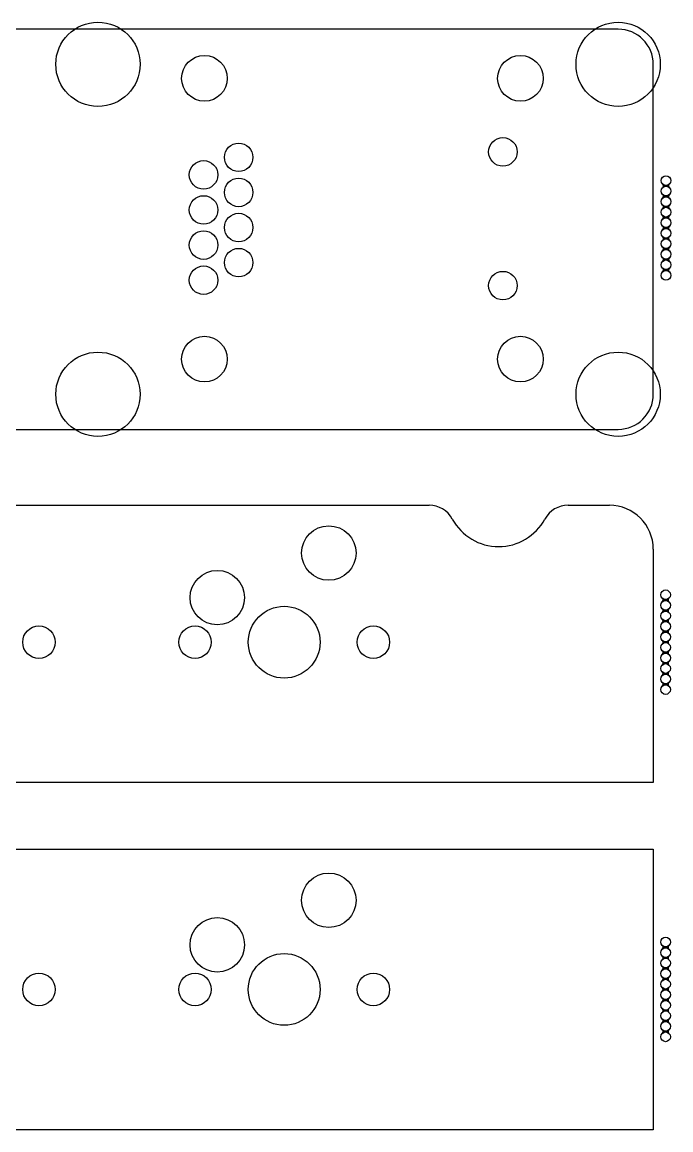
# Model space of a CAD drawing. Extents: x -22 to 351, y -111 to 35.
# Drawn here: x 313.9 to 350.9, y -27.8 to 35.3 of the extents above; entities that cross this region are included whole.
import ezdxf

# ---------------------------------------------------------------- set-up
doc = ezdxf.new("R2010")
doc.units = 0
doc.layers.add('BLACK', color=7, linetype='CONTINUOUS')

msp = doc.modelspace()

# ---------------------------------------------------------------- linework, layer by layer
at = {"layer": 'BLACK', "linetype": 'CONTINUOUS'}
for p, q in [((347.875, 34.925), (231.168, 34.925)), ((347.875, 34.925), (231.168, 34.925)), ((349.875, 14.125), (349.875, 32.925)), ((349.875, 14.125), (349.875, 32.925)), ((350.424, 26.0913), (350.425, 26.0927)), ((350.424, 26.0894), (350.424, 26.0913)), ((350.427, 26.0871), (350.424, 26.0894)), ((350.424, 25.9106), (350.427, 25.9128)), ((350.424, 25.9091), (350.424, 25.9106)), ((350.425, 25.9074), (350.424, 25.9091)), ((350.425, 26.0927), (350.427, 26.0924)), ((350.427, 25.9076), (350.425, 25.9074)), ((350.427, 26.0924), (350.495, 26.0469)), ((350.455, 26.043), (350.427, 26.0871)), ((350.427, 25.9128), (350.46, 25.9739)), ((350.495, 25.9531), (350.427, 25.9076)), ((350.46, 25.9739), (350.455, 26.043)), ((350.495, 26.0469), (350.6, 26.026)), ((350.6, 25.974), (350.495, 25.9531)), ((350.6, 26.026), (350.705, 26.0469)), ((350.705, 25.9531), (350.6, 25.974)), ((350.705, 26.0469), (350.773, 26.0924)), ((350.773, 25.9076), (350.705, 25.9531)), ((350.773, 26.0872), (350.74, 26.0261)), ((350.74, 26.0261), (350.745, 25.957)), ((350.745, 25.957), (350.773, 25.9129)), ((350.773, 26.0924), (350.775, 26.0926)), ((350.776, 26.0894), (350.773, 26.0872)), ((350.773, 25.9129), (350.776, 25.9106)), ((350.775, 25.9073), (350.773, 25.9076)), ((350.775, 26.0926), (350.776, 26.0909)), ((350.776, 25.9087), (350.775, 25.9073)), ((350.776, 26.0909), (350.776, 26.0894)), ((350.776, 25.9106), (350.776, 25.9087)), ((350.424, 25.4913), (350.425, 25.4927)), ((350.424, 25.4894), (350.424, 25.4913)), ((350.427, 25.4871), (350.424, 25.4894)), ((350.424, 25.3106), (350.427, 25.3128)), ((350.424, 25.3091), (350.424, 25.3106)), ((350.425, 25.3074), (350.424, 25.3091)), ((350.425, 25.4927), (350.427, 25.4924)), ((350.427, 25.3076), (350.425, 25.3074)), ((350.427, 25.4924), (350.495, 25.4469)), ((350.455, 25.443), (350.427, 25.4871)), ((350.427, 25.3128), (350.46, 25.3739)), ((350.495, 25.3531), (350.427, 25.3076)), ((350.46, 25.3739), (350.455, 25.443)), ((350.495, 25.4469), (350.6, 25.426)), ((350.6, 25.374), (350.495, 25.3531)), ((350.6, 25.426), (350.705, 25.4469)), ((350.705, 25.3531), (350.6, 25.374)), ((350.705, 25.4469), (350.773, 25.4924)), ((350.773, 25.3076), (350.705, 25.3531)), ((350.773, 25.4872), (350.74, 25.4261)), ((350.74, 25.4261), (350.745, 25.357)), ((350.745, 25.357), (350.773, 25.3129)), ((350.773, 25.4924), (350.775, 25.4926)), ((350.776, 25.4894), (350.773, 25.4872)), ((350.773, 25.3129), (350.776, 25.3106)), ((350.775, 25.3073), (350.773, 25.3076)), ((350.775, 25.4926), (350.776, 25.4909)), ((350.776, 25.3087), (350.775, 25.3073)), ((350.776, 25.4909), (350.776, 25.4894)), ((350.776, 25.3106), (350.776, 25.3087)), ((350.424, 24.8913), (350.425, 24.8927)), ((350.424, 24.8894), (350.424, 24.8913)), ((350.427, 24.8871), (350.424, 24.8894)), ((350.424, 24.7106), (350.427, 24.7128)), ((350.424, 24.7091), (350.424, 24.7106)), ((350.425, 24.7074), (350.424, 24.7091)), ((350.425, 24.8927), (350.427, 24.8924)), ((350.427, 24.7076), (350.425, 24.7074)), ((350.427, 24.8924), (350.495, 24.8469)), ((350.455, 24.843), (350.427, 24.8871)), ((350.427, 24.7128), (350.46, 24.7739)), ((350.495, 24.7531), (350.427, 24.7076)), ((350.46, 24.7739), (350.455, 24.843)), ((350.495, 24.8469), (350.6, 24.826)), ((350.6, 24.774), (350.495, 24.7531)), ((350.6, 24.826), (350.705, 24.8469)), ((350.705, 24.7531), (350.6, 24.774)), ((350.705, 24.8469), (350.773, 24.8924)), ((350.773, 24.7076), (350.705, 24.7531)), ((350.773, 24.8872), (350.74, 24.8261)), ((350.74, 24.8261), (350.745, 24.757)), ((350.745, 24.757), (350.773, 24.7129)), ((350.773, 24.8924), (350.775, 24.8926)), ((350.776, 24.8894), (350.773, 24.8872)), ((350.773, 24.7129), (350.776, 24.7106)), ((350.775, 24.7073), (350.773, 24.7076)), ((350.775, 24.8926), (350.776, 24.8909)), ((350.776, 24.7087), (350.775, 24.7073)), ((350.776, 24.8909), (350.776, 24.8894)), ((350.776, 24.7106), (350.776, 24.7087)), ((350.424, 24.2913), (350.425, 24.2927)), ((350.424, 24.2894), (350.424, 24.2913)), ((350.427, 24.2871), (350.424, 24.2894)), ((350.424, 24.1106), (350.427, 24.1128)), ((350.424, 24.1091), (350.424, 24.1106)), ((350.425, 24.1074), (350.424, 24.1091)), ((350.425, 24.2927), (350.427, 24.2924)), ((350.427, 24.1076), (350.425, 24.1074)), ((350.427, 24.2924), (350.495, 24.2469)), ((350.455, 24.243), (350.427, 24.2871)), ((350.427, 24.1128), (350.46, 24.1739)), ((350.495, 24.1531), (350.427, 24.1076)), ((350.46, 24.1739), (350.455, 24.243)), ((350.495, 24.2469), (350.6, 24.226)), ((350.6, 24.174), (350.495, 24.1531)), ((350.6, 24.226), (350.705, 24.2469)), ((350.705, 24.1531), (350.6, 24.174)), ((350.705, 24.2469), (350.773, 24.2924)), ((350.773, 24.1076), (350.705, 24.1531)), ((350.773, 24.2872), (350.74, 24.2261)), ((350.74, 24.2261), (350.745, 24.157)), ((350.745, 24.157), (350.773, 24.1129)), ((350.773, 24.2924), (350.775, 24.2926)), ((350.776, 24.2894), (350.773, 24.2872)), ((350.773, 24.1129), (350.776, 24.1106)), ((350.775, 24.1073), (350.773, 24.1076)), ((350.775, 24.2926), (350.776, 24.2909)), ((350.776, 24.1087), (350.775, 24.1073)), ((350.776, 24.2909), (350.776, 24.2894)), ((350.776, 24.1106), (350.776, 24.1087)), ((350.424, 23.6913), (350.425, 23.6927)), ((350.424, 23.6894), (350.424, 23.6913)), ((350.427, 23.6871), (350.424, 23.6894)), ((350.424, 23.5106), (350.427, 23.5128)), ((350.424, 23.5091), (350.424, 23.5106)), ((350.425, 23.5074), (350.424, 23.5091)), ((350.425, 23.6927), (350.427, 23.6924)), ((350.427, 23.5076), (350.425, 23.5074)), ((350.427, 23.6924), (350.495, 23.6469)), ((350.455, 23.643), (350.427, 23.6871)), ((350.427, 23.5128), (350.46, 23.5739)), ((350.495, 23.5531), (350.427, 23.5076)), ((350.46, 23.5739), (350.455, 23.643)), ((350.495, 23.6469), (350.6, 23.626)), ((350.6, 23.574), (350.495, 23.5531)), ((350.6, 23.626), (350.705, 23.6469)), ((350.705, 23.5531), (350.6, 23.574)), ((350.705, 23.6469), (350.773, 23.6924)), ((350.773, 23.5076), (350.705, 23.5531)), ((350.773, 23.6872), (350.74, 23.6261)), ((350.74, 23.6261), (350.745, 23.557)), ((350.745, 23.557), (350.773, 23.5129)), ((350.773, 23.6924), (350.775, 23.6926)), ((350.776, 23.6894), (350.773, 23.6872)), ((350.773, 23.5129), (350.776, 23.5106)), ((350.775, 23.5073), (350.773, 23.5076)), ((350.775, 23.6926), (350.776, 23.6909)), ((350.776, 23.5087), (350.775, 23.5073)), ((350.776, 23.6909), (350.776, 23.6894)), ((350.776, 23.5106), (350.776, 23.5087)), ((350.424, 23.0913), (350.425, 23.0927)), ((350.424, 23.0894), (350.424, 23.0913)), ((350.427, 23.0871), (350.424, 23.0894)), ((350.424, 22.9106), (350.427, 22.9128)), ((350.424, 22.9091), (350.424, 22.9106)), ((350.425, 22.9074), (350.424, 22.9091)), ((350.425, 23.0927), (350.427, 23.0924)), ((350.427, 22.9076), (350.425, 22.9074)), ((350.427, 23.0924), (350.495, 23.0469)), ((350.455, 23.043), (350.427, 23.0871)), ((350.427, 22.9128), (350.46, 22.9739)), ((350.495, 22.9531), (350.427, 22.9076)), ((350.46, 22.9739), (350.455, 23.043)), ((350.495, 23.0469), (350.6, 23.026)), ((350.6, 22.974), (350.495, 22.9531)), ((350.6, 23.026), (350.705, 23.0469)), ((350.705, 22.9531), (350.6, 22.974)), ((350.705, 23.0469), (350.773, 23.0924)), ((350.773, 22.9076), (350.705, 22.9531)), ((350.773, 23.0872), (350.74, 23.0261)), ((350.74, 23.0261), (350.745, 22.957)), ((350.745, 22.957), (350.773, 22.9129)), ((350.773, 23.0924), (350.775, 23.0926)), ((350.776, 23.0894), (350.773, 23.0872)), ((350.773, 22.9129), (350.776, 22.9106)), ((350.775, 22.9073), (350.773, 22.9076)), ((350.775, 23.0926), (350.776, 23.0909)), ((350.776, 22.9087), (350.775, 22.9073)), ((350.776, 23.0909), (350.776, 23.0894)), ((350.776, 22.9106), (350.776, 22.9087)), ((350.424, 22.4913), (350.425, 22.4927)), ((350.424, 22.4894), (350.424, 22.4913)), ((350.427, 22.4871), (350.424, 22.4894)), ((350.424, 22.3106), (350.427, 22.3128)), ((350.424, 22.3091), (350.424, 22.3106)), ((350.425, 22.3074), (350.424, 22.3091)), ((350.425, 22.4927), (350.427, 22.4924)), ((350.427, 22.3076), (350.425, 22.3074)), ((350.427, 22.4924), (350.495, 22.4469)), ((350.455, 22.443), (350.427, 22.4871)), ((350.427, 22.3128), (350.46, 22.3739)), ((350.495, 22.3531), (350.427, 22.3076)), ((350.46, 22.3739), (350.455, 22.443)), ((350.495, 22.4469), (350.6, 22.426)), ((350.6, 22.374), (350.495, 22.3531)), ((350.6, 22.426), (350.705, 22.4469)), ((350.705, 22.3531), (350.6, 22.374)), ((350.705, 22.4469), (350.773, 22.4924)), ((350.773, 22.3076), (350.705, 22.3531)), ((350.773, 22.4872), (350.74, 22.4261)), ((350.74, 22.4261), (350.745, 22.357)), ((350.745, 22.357), (350.773, 22.3129)), ((350.773, 22.4924), (350.775, 22.4926)), ((350.776, 22.4894), (350.773, 22.4872)), ((350.773, 22.3129), (350.776, 22.3106)), ((350.775, 22.3073), (350.773, 22.3076)), ((350.775, 22.4926), (350.776, 22.4909)), ((350.776, 22.3087), (350.775, 22.3073)), ((350.776, 22.4909), (350.776, 22.4894)), ((350.776, 22.3106), (350.776, 22.3087)), ((350.424, 21.8913), (350.425, 21.8927)), ((350.424, 21.8894), (350.424, 21.8913)), ((350.427, 21.8871), (350.424, 21.8894)), ((350.424, 21.7106), (350.427, 21.7128)), ((350.424, 21.7091), (350.424, 21.7106)), ((350.425, 21.7074), (350.424, 21.7091)), ((350.425, 21.8927), (350.427, 21.8924)), ((350.427, 21.7076), (350.425, 21.7074)), ((350.427, 21.8924), (350.495, 21.8469)), ((350.455, 21.843), (350.427, 21.8871)), ((350.427, 21.7128), (350.46, 21.7739)), ((350.495, 21.7531), (350.427, 21.7076)), ((350.46, 21.7739), (350.455, 21.843)), ((350.495, 21.8469), (350.6, 21.826)), ((350.6, 21.774), (350.495, 21.7531)), ((350.6, 21.826), (350.705, 21.8469)), ((350.705, 21.7531), (350.6, 21.774)), ((350.705, 21.8469), (350.773, 21.8924)), ((350.773, 21.7076), (350.705, 21.7531)), ((350.773, 21.8872), (350.74, 21.8261)), ((350.74, 21.8261), (350.745, 21.757)), ((350.745, 21.757), (350.773, 21.7129)), ((350.773, 21.8924), (350.775, 21.8926)), ((350.776, 21.8894), (350.773, 21.8872)), ((350.773, 21.7129), (350.776, 21.7106)), ((350.775, 21.7073), (350.773, 21.7076)), ((350.775, 21.8926), (350.776, 21.8909)), ((350.776, 21.7087), (350.775, 21.7073)), ((350.776, 21.8909), (350.776, 21.8894)), ((350.776, 21.7106), (350.776, 21.7087)), ((350.424, 21.2913), (350.425, 21.2927)), ((350.424, 21.2894), (350.424, 21.2913)), ((350.427, 21.2871), (350.424, 21.2894)), ((350.424, 21.1106), (350.427, 21.1128)), ((350.424, 21.1091), (350.424, 21.1106)), ((350.425, 21.1074), (350.424, 21.1091)), ((350.425, 21.2927), (350.427, 21.2924)), ((350.427, 21.1076), (350.425, 21.1074)), ((350.427, 21.2924), (350.495, 21.2469)), ((350.455, 21.243), (350.427, 21.2871)), ((350.427, 21.1128), (350.46, 21.1739)), ((350.495, 21.1531), (350.427, 21.1076)), ((350.46, 21.1739), (350.455, 21.243)), ((350.495, 21.2469), (350.6, 21.226)), ((350.6, 21.174), (350.495, 21.1531)), ((350.6, 21.226), (350.705, 21.2469)), ((350.705, 21.1531), (350.6, 21.174)), ((350.705, 21.2469), (350.773, 21.2924)), ((350.773, 21.1076), (350.705, 21.1531)), ((350.773, 21.2872), (350.74, 21.2261)), ((350.74, 21.2261), (350.745, 21.157)), ((350.745, 21.157), (350.773, 21.1129)), ((350.773, 21.2924), (350.775, 21.2926)), ((350.776, 21.2894), (350.773, 21.2872)), ((350.773, 21.1129), (350.776, 21.1106)), ((350.775, 21.1073), (350.773, 21.1076)), ((350.775, 21.2926), (350.776, 21.2909)), ((350.776, 21.1087), (350.775, 21.1073)), ((350.776, 21.2909), (350.776, 21.2894)), ((350.776, 21.1106), (350.776, 21.1087)), ((231.168, 12.125), (347.875, 12.125)), ((231.168, 12.125), (347.875, 12.125)), ((282.562, 7.8), (337.109, 7.8)), ((282.562, 7.8), (337.109, 7.8)), ((345.02, 7.8), (347.375, 7.8)), ((345.02, 7.8), (347.375, 7.8)), ((349.875, 5.3), (349.875, -8)), ((349.875, 5.3), (349.875, -8)), ((350.399, 2.4913), (350.4, 2.49271)), ((350.399, 2.48936), (350.399, 2.4913)), ((350.402, 2.48713), (350.399, 2.48936)), ((350.399, 2.31063), (350.402, 2.31282)), ((350.399, 2.30909), (350.399, 2.31063)), ((350.4, 2.30743), (350.399, 2.30909)), ((350.4, 2.49271), (350.402, 2.49244)), ((350.402, 2.30756), (350.4, 2.30743)), ((350.402, 2.49244), (350.47, 2.44689)), ((350.43, 2.44303), (350.402, 2.48713)), ((350.402, 2.31282), (350.435, 2.37387)), ((350.47, 2.35311), (350.402, 2.30756)), ((350.435, 2.37387), (350.43, 2.44303)), ((350.47, 2.44689), (350.575, 2.42604)), ((350.575, 2.37396), (350.47, 2.35311)), ((350.575, 2.42604), (350.68, 2.44689)), ((350.68, 2.35311), (350.575, 2.37396)), ((350.68, 2.44689), (350.748, 2.49244)), ((350.748, 2.30756), (350.68, 2.35311)), ((350.748, 2.48718), (350.715, 2.42613)), ((350.715, 2.42613), (350.72, 2.35697)), ((350.72, 2.35697), (350.748, 2.31287)), ((350.748, 2.49244), (350.75, 2.49257)), ((350.751, 2.48936), (350.748, 2.48718)), ((350.748, 2.31287), (350.751, 2.31063)), ((350.75, 2.30729), (350.748, 2.30756)), ((350.75, 2.49257), (350.751, 2.49091)), ((350.751, 2.3087), (350.75, 2.30729)), ((350.751, 2.49091), (350.751, 2.48936)), ((350.751, 2.31063), (350.751, 2.3087)), ((350.399, 1.8913), (350.4, 1.89271)), ((350.399, 1.88936), (350.399, 1.8913)), ((350.402, 1.88713), (350.399, 1.88936)), ((350.399, 1.71063), (350.402, 1.71282)), ((350.399, 1.70909), (350.399, 1.71063)), ((350.4, 1.70743), (350.399, 1.70909)), ((350.399, 1.2913), (350.4, 1.29271)), ((350.399, 1.28936), (350.399, 1.2913)), ((350.402, 1.28713), (350.399, 1.28936)), ((350.4, 1.89271), (350.402, 1.89244)), ((350.402, 1.70756), (350.4, 1.70743)), ((350.4, 1.29271), (350.402, 1.29244)), ((350.402, 1.89244), (350.47, 1.84689)), ((350.43, 1.84303), (350.402, 1.88713)), ((350.402, 1.71282), (350.435, 1.77387)), ((350.47, 1.75311), (350.402, 1.70756)), ((350.402, 1.29244), (350.47, 1.24689)), ((350.43, 1.24303), (350.402, 1.28713)), ((350.435, 1.77387), (350.43, 1.84303)), ((350.47, 1.84689), (350.575, 1.82604)), ((350.575, 1.77396), (350.47, 1.75311)), ((350.575, 1.82604), (350.68, 1.84689)), ((350.68, 1.75311), (350.575, 1.77396)), ((350.68, 1.84689), (350.748, 1.89244)), ((350.748, 1.70756), (350.68, 1.75311)), ((350.68, 1.24689), (350.748, 1.29244)), ((350.748, 1.88718), (350.715, 1.82613)), ((350.715, 1.82613), (350.72, 1.75697)), ((350.748, 1.28718), (350.715, 1.22613)), ((350.72, 1.75697), (350.748, 1.71287)), ((350.748, 1.89244), (350.75, 1.89257)), ((350.751, 1.88936), (350.748, 1.88718)), ((350.748, 1.71287), (350.751, 1.71063)), ((350.75, 1.70729), (350.748, 1.70756)), ((350.748, 1.29244), (350.75, 1.29257)), ((350.751, 1.28936), (350.748, 1.28718)), ((350.75, 1.89257), (350.751, 1.89091)), ((350.751, 1.7087), (350.75, 1.70729)), ((350.75, 1.29257), (350.751, 1.29091)), ((350.751, 1.89091), (350.751, 1.88936)), ((350.751, 1.71063), (350.751, 1.7087)), ((350.751, 1.29091), (350.751, 1.28936)), ((350.399, 1.11064), (350.402, 1.11282)), ((350.399, 1.10909), (350.399, 1.11064)), ((350.4, 1.10743), (350.399, 1.10909)), ((350.399, 0.6913), (350.4, 0.69271)), ((350.399, 0.68937), (350.399, 0.6913)), ((350.402, 0.68713), (350.399, 0.68937)), ((350.402, 1.10756), (350.4, 1.10743)), ((350.4, 0.69271), (350.402, 0.69244)), ((350.402, 1.11282), (350.435, 1.17387)), ((350.47, 1.15311), (350.402, 1.10756)), ((350.402, 0.69244), (350.47, 0.64689)), ((350.43, 0.64303), (350.402, 0.68713)), ((350.435, 1.17387), (350.43, 1.24303)), ((350.435, 0.57387), (350.43, 0.64303)), ((350.47, 1.24689), (350.575, 1.22604)), ((350.575, 1.17396), (350.47, 1.15311)), ((350.47, 0.64689), (350.575, 0.62604)), ((350.575, 1.22604), (350.68, 1.24689)), ((350.68, 1.15311), (350.575, 1.17396)), ((350.575, 0.62604), (350.68, 0.64689)), ((350.748, 1.10756), (350.68, 1.15311)), ((350.68, 0.64689), (350.748, 0.69244)), ((350.715, 1.22613), (350.72, 1.15697)), ((350.748, 0.68718), (350.715, 0.62613)), ((350.72, 1.15697), (350.748, 1.11287)), ((350.748, 1.11287), (350.751, 1.11064)), ((350.75, 1.10729), (350.748, 1.10756)), ((350.748, 0.69244), (350.75, 0.69257)), ((350.751, 0.68937), (350.748, 0.68718)), ((350.751, 1.1087), (350.75, 1.10729)), ((350.75, 0.69257), (350.751, 0.69091)), ((350.751, 1.11064), (350.751, 1.1087)), ((350.751, 0.69091), (350.751, 0.68937)), ((350.399, 0.51063), (350.402, 0.51282)), ((350.399, 0.50909), (350.399, 0.51063)), ((350.4, 0.50743), (350.399, 0.50909)), ((350.399, 0.0913), (350.4, 0.09271)), ((350.399, 0.08936), (350.399, 0.0913)), ((350.402, 0.08713), (350.399, 0.08936)), ((350.402, 0.50756), (350.4, 0.50743)), ((350.4, 0.09271), (350.402, 0.09244)), ((350.402, 0.51282), (350.435, 0.57387)), ((350.47, 0.55311), (350.402, 0.50756)), ((350.402, 0.09244), (350.47, 0.04689)), ((350.43, 0.04303), (350.402, 0.08713)), ((350.435, -0.02613), (350.43, 0.04303)), ((350.575, 0.57396), (350.47, 0.55311)), ((350.47, 0.04689), (350.575, 0.02604)), ((350.68, 0.55311), (350.575, 0.57396)), ((350.575, 0.02604), (350.68, 0.04689)), ((350.748, 0.50756), (350.68, 0.55311)), ((350.68, 0.04689), (350.748, 0.09244)), ((350.715, 0.62613), (350.72, 0.55697)), ((350.748, 0.08718), (350.715, 0.02613)), ((350.715, 0.02613), (350.72, -0.04303)), ((350.72, 0.55697), (350.748, 0.51287)), ((350.748, 0.51287), (350.751, 0.51063)), ((350.75, 0.50729), (350.748, 0.50756)), ((350.748, 0.09244), (350.75, 0.09257)), ((350.751, 0.08936), (350.748, 0.08718)), ((350.751, 0.5087), (350.75, 0.50729)), ((350.75, 0.09257), (350.751, 0.09091)), ((350.751, 0.51063), (350.751, 0.5087)), ((350.751, 0.09091), (350.751, 0.08936)), ((350.399, -0.08936), (350.402, -0.08718)), ((350.399, -0.09091), (350.399, -0.08936)), ((350.4, -0.09257), (350.399, -0.09091)), ((350.399, -0.5087), (350.4, -0.50729)), ((350.399, -0.51063), (350.399, -0.5087)), ((350.402, -0.51287), (350.399, -0.51063)), ((350.402, -0.09244), (350.4, -0.09257)), ((350.4, -0.50729), (350.402, -0.50756)), ((350.402, -0.08718), (350.435, -0.02613)), ((350.47, -0.04689), (350.402, -0.09244)), ((350.402, -0.50756), (350.47, -0.55311)), ((350.43, -0.55697), (350.402, -0.51287)), ((350.402, -0.68718), (350.435, -0.62613)), ((350.435, -0.62613), (350.43, -0.55697)), ((350.575, -0.02604), (350.47, -0.04689)), ((350.47, -0.55311), (350.575, -0.57396)), ((350.575, -0.62604), (350.47, -0.64689)), ((350.68, -0.04689), (350.575, -0.02604)), ((350.575, -0.57396), (350.68, -0.55311)), ((350.68, -0.64689), (350.575, -0.62604)), ((350.748, -0.09244), (350.68, -0.04689)), ((350.68, -0.55311), (350.748, -0.50756)), ((350.748, -0.51282), (350.715, -0.57387)), ((350.715, -0.57387), (350.72, -0.64303)), ((350.72, -0.04303), (350.748, -0.08713)), ((350.748, -0.08713), (350.751, -0.08936)), ((350.75, -0.09271), (350.748, -0.09244)), ((350.748, -0.50756), (350.75, -0.50743)), ((350.751, -0.51063), (350.748, -0.51282)), ((350.751, -0.0913), (350.75, -0.09271)), ((350.75, -0.50743), (350.751, -0.50909)), ((350.751, -0.08936), (350.751, -0.0913)), ((350.751, -0.50909), (350.751, -0.51063)), ((350.399, -0.68937), (350.402, -0.68718)), ((350.399, -0.69091), (350.399, -0.68937)), ((350.4, -0.69257), (350.399, -0.69091)), ((350.399, -1.1087), (350.4, -1.10729)), ((350.399, -1.11064), (350.399, -1.1087)), ((350.402, -1.11287), (350.399, -1.11064)), ((350.402, -0.69244), (350.4, -0.69257)), ((350.4, -1.10729), (350.402, -1.10756)), ((350.47, -0.64689), (350.402, -0.69244)), ((350.402, -1.10756), (350.47, -1.15311)), ((350.43, -1.15697), (350.402, -1.11287)), ((350.402, -1.28718), (350.435, -1.22613)), ((350.47, -1.24689), (350.402, -1.29244)), ((350.435, -1.22613), (350.43, -1.15697)), ((350.47, -1.15311), (350.575, -1.17396)), ((350.575, -1.22604), (350.47, -1.24689)), ((350.575, -1.17396), (350.68, -1.15311)), ((350.68, -1.24689), (350.575, -1.22604)), ((350.748, -0.69244), (350.68, -0.64689)), ((350.68, -1.15311), (350.748, -1.10756)), ((350.748, -1.29244), (350.68, -1.24689)), ((350.748, -1.11282), (350.715, -1.17387)), ((350.715, -1.17387), (350.72, -1.24303)), ((350.72, -0.64303), (350.748, -0.68713)), ((350.72, -1.24303), (350.748, -1.28713)), ((350.748, -0.68713), (350.751, -0.68937)), ((350.75, -0.69271), (350.748, -0.69244)), ((350.748, -1.10756), (350.75, -1.10743)), ((350.751, -1.11064), (350.748, -1.11282)), ((350.751, -0.6913), (350.75, -0.69271)), ((350.75, -1.10743), (350.751, -1.10909)), ((350.751, -0.68937), (350.751, -0.6913)), ((350.751, -1.10909), (350.751, -1.11064)), ((350.399, -1.28936), (350.402, -1.28718)), ((350.399, -1.29091), (350.399, -1.28936)), ((350.4, -1.29257), (350.399, -1.29091)), ((350.399, -1.7087), (350.4, -1.70729)), ((350.399, -1.71063), (350.399, -1.7087)), ((350.402, -1.71287), (350.399, -1.71063)), ((350.399, -1.88936), (350.402, -1.88718)), ((350.399, -1.89091), (350.399, -1.88936)), ((350.4, -1.89257), (350.399, -1.89091)), ((350.402, -1.29244), (350.4, -1.29257)), ((350.4, -1.70729), (350.402, -1.70756)), ((350.402, -1.89244), (350.4, -1.89257)), ((350.402, -1.70756), (350.47, -1.75311)), ((350.43, -1.75697), (350.402, -1.71287)), ((350.402, -1.88718), (350.435, -1.82613)), ((350.47, -1.84689), (350.402, -1.89244)), ((350.435, -1.82613), (350.43, -1.75697)), ((350.47, -1.75311), (350.575, -1.77396)), ((350.575, -1.82604), (350.47, -1.84689)), ((350.575, -1.77396), (350.68, -1.75311)), ((350.68, -1.84689), (350.575, -1.82604)), ((350.68, -1.75311), (350.748, -1.70756)), ((350.748, -1.89244), (350.68, -1.84689)), ((350.748, -1.71282), (350.715, -1.77387)), ((350.715, -1.77387), (350.72, -1.84303)), ((350.72, -1.84303), (350.748, -1.88713)), ((350.748, -1.28713), (350.751, -1.28936)), ((350.75, -1.29271), (350.748, -1.29244)), ((350.748, -1.70756), (350.75, -1.70743)), ((350.751, -1.71063), (350.748, -1.71282)), ((350.748, -1.88713), (350.751, -1.88936)), ((350.75, -1.89271), (350.748, -1.89244)), ((350.751, -1.2913), (350.75, -1.29271)), ((350.75, -1.70743), (350.751, -1.70909)), ((350.751, -1.8913), (350.75, -1.89271)), ((350.751, -1.28936), (350.751, -1.2913)), ((350.751, -1.70909), (350.751, -1.71063)), ((350.751, -1.88936), (350.751, -1.8913)), ((350.399, -2.3087), (350.4, -2.30729)), ((350.399, -2.31063), (350.399, -2.3087)), ((350.402, -2.31287), (350.399, -2.31063)), ((350.399, -2.48936), (350.402, -2.48718)), ((350.399, -2.49091), (350.399, -2.48936)), ((350.4, -2.49257), (350.399, -2.49091)), ((350.4, -2.30729), (350.402, -2.30756)), ((350.402, -2.49244), (350.4, -2.49257)), ((350.402, -2.30756), (350.47, -2.35311)), ((350.43, -2.35697), (350.402, -2.31287)), ((350.402, -2.48718), (350.435, -2.42613)), ((350.47, -2.44689), (350.402, -2.49244)), ((350.435, -2.42613), (350.43, -2.35697)), ((350.47, -2.35311), (350.575, -2.37396)), ((350.575, -2.42604), (350.47, -2.44689)), ((350.575, -2.37396), (350.68, -2.35311)), ((350.68, -2.44689), (350.575, -2.42604)), ((350.68, -2.35311), (350.748, -2.30756)), ((350.748, -2.49244), (350.68, -2.44689)), ((350.748, -2.31282), (350.715, -2.37387)), ((350.715, -2.37387), (350.72, -2.44303)), ((350.72, -2.44303), (350.748, -2.48713)), ((350.748, -2.30756), (350.75, -2.30743)), ((350.751, -2.31063), (350.748, -2.31282)), ((350.748, -2.48713), (350.751, -2.48936)), ((350.75, -2.49271), (350.748, -2.49244)), ((350.75, -2.30743), (350.751, -2.30909)), ((350.751, -2.4913), (350.75, -2.49271)), ((350.751, -2.30909), (350.751, -2.31063)), ((350.751, -2.48936), (350.751, -2.4913)), ((349.875, -8), (-21.025, -8)), ((349.875, -8), (-21.025, -8)), ((273.198, -11.785), (349.875, -11.785)), ((273.198, -11.785), (349.875, -11.785)), ((349.875, -11.785), (349.875, -27.785)), ((349.875, -11.785), (349.875, -27.785)), ((350.399, -17.2937), (350.4, -17.2923)), ((350.399, -17.2956), (350.399, -17.2937)), ((350.402, -17.2979), (350.399, -17.2956)), ((350.399, -17.4744), (350.402, -17.4722)), ((350.399, -17.4759), (350.399, -17.4744)), ((350.4, -17.4776), (350.399, -17.4759)), ((350.4, -17.2923), (350.402, -17.2926)), ((350.402, -17.4774), (350.4, -17.4776)), ((350.402, -17.2926), (350.47, -17.3381)), ((350.43, -17.342), (350.402, -17.2979)), ((350.402, -17.4722), (350.435, -17.4111)), ((350.47, -17.4319), (350.402, -17.4774)), ((350.435, -17.4111), (350.43, -17.342)), ((350.47, -17.3381), (350.575, -17.359)), ((350.575, -17.411), (350.47, -17.4319)), ((350.575, -17.359), (350.68, -17.3381)), ((350.68, -17.4319), (350.575, -17.411)), ((350.68, -17.3381), (350.748, -17.2926)), ((350.748, -17.4774), (350.68, -17.4319)), ((350.748, -17.2978), (350.715, -17.3589)), ((350.715, -17.3589), (350.72, -17.428)), ((350.72, -17.428), (350.748, -17.4721)), ((350.748, -17.2926), (350.75, -17.2924)), ((350.751, -17.2956), (350.748, -17.2978)), ((350.748, -17.4721), (350.751, -17.4744)), ((350.75, -17.4777), (350.748, -17.4774)), ((350.75, -17.2924), (350.751, -17.2941)), ((350.751, -17.4763), (350.75, -17.4777)), ((350.751, -17.2941), (350.751, -17.2956)), ((350.751, -17.4744), (350.751, -17.4763)), ((350.399, -17.8937), (350.4, -17.8923)), ((350.399, -17.8956), (350.399, -17.8937)), ((350.402, -17.8979), (350.399, -17.8956)), ((350.399, -18.0744), (350.402, -18.0722)), ((350.399, -18.0759), (350.399, -18.0744)), ((350.4, -18.0776), (350.399, -18.0759)), ((350.4, -17.8923), (350.402, -17.8926)), ((350.402, -18.0774), (350.4, -18.0776)), ((350.402, -17.8926), (350.47, -17.9381)), ((350.43, -17.942), (350.402, -17.8979)), ((350.402, -18.0722), (350.435, -18.0111)), ((350.47, -18.0319), (350.402, -18.0774)), ((350.435, -18.0111), (350.43, -17.942)), ((350.47, -17.9381), (350.575, -17.959)), ((350.575, -18.011), (350.47, -18.0319)), ((350.575, -17.959), (350.68, -17.9381)), ((350.68, -18.0319), (350.575, -18.011)), ((350.68, -17.9381), (350.748, -17.8926)), ((350.748, -18.0774), (350.68, -18.0319)), ((350.748, -17.8978), (350.715, -17.9589)), ((350.715, -17.9589), (350.72, -18.028)), ((350.72, -18.028), (350.748, -18.0721)), ((350.748, -17.8926), (350.75, -17.8924)), ((350.751, -17.8956), (350.748, -17.8978)), ((350.748, -18.0721), (350.751, -18.0744)), ((350.75, -18.0777), (350.748, -18.0774)), ((350.75, -17.8924), (350.751, -17.8941)), ((350.751, -18.0763), (350.75, -18.0777)), ((350.751, -17.8941), (350.751, -17.8956)), ((350.751, -18.0744), (350.751, -18.0763)), ((350.399, -18.4937), (350.4, -18.4923)), ((350.399, -18.4956), (350.399, -18.4937)), ((350.402, -18.4979), (350.399, -18.4956)), ((350.399, -18.6744), (350.402, -18.6722)), ((350.399, -18.6759), (350.399, -18.6744)), ((350.4, -18.6776), (350.399, -18.6759)), ((350.4, -18.4923), (350.402, -18.4926)), ((350.402, -18.6774), (350.4, -18.6776)), ((350.402, -18.4926), (350.47, -18.5381)), ((350.43, -18.542), (350.402, -18.4979)), ((350.402, -18.6722), (350.435, -18.6111)), ((350.47, -18.6319), (350.402, -18.6774)), ((350.435, -18.6111), (350.43, -18.542)), ((350.47, -18.5381), (350.575, -18.559)), ((350.575, -18.611), (350.47, -18.6319)), ((350.575, -18.559), (350.68, -18.5381)), ((350.68, -18.6319), (350.575, -18.611)), ((350.68, -18.5381), (350.748, -18.4926)), ((350.748, -18.6774), (350.68, -18.6319)), ((350.748, -18.4978), (350.715, -18.5589)), ((350.715, -18.5589), (350.72, -18.628)), ((350.72, -18.628), (350.748, -18.6721)), ((350.748, -18.4926), (350.75, -18.4924)), ((350.751, -18.4956), (350.748, -18.4978)), ((350.748, -18.6721), (350.751, -18.6744)), ((350.75, -18.6777), (350.748, -18.6774)), ((350.75, -18.4924), (350.751, -18.4941)), ((350.751, -18.6763), (350.75, -18.6777)), ((350.751, -18.4941), (350.751, -18.4956)), ((350.751, -18.6744), (350.751, -18.6763)), ((350.399, -19.0937), (350.4, -19.0923)), ((350.399, -19.0956), (350.399, -19.0937)), ((350.402, -19.0979), (350.399, -19.0956)), ((350.399, -19.2744), (350.402, -19.2722)), ((350.399, -19.2759), (350.399, -19.2744)), ((350.4, -19.2776), (350.399, -19.2759)), ((350.4, -19.0923), (350.402, -19.0926)), ((350.402, -19.2774), (350.4, -19.2776)), ((350.402, -19.0926), (350.47, -19.1381)), ((350.43, -19.142), (350.402, -19.0979)), ((350.402, -19.2722), (350.435, -19.2111)), ((350.47, -19.2319), (350.402, -19.2774)), ((350.435, -19.2111), (350.43, -19.142)), ((350.47, -19.1381), (350.575, -19.159)), ((350.575, -19.211), (350.47, -19.2319)), ((350.575, -19.159), (350.68, -19.1381)), ((350.68, -19.2319), (350.575, -19.211)), ((350.68, -19.1381), (350.748, -19.0926)), ((350.748, -19.2774), (350.68, -19.2319)), ((350.748, -19.0978), (350.715, -19.1589)), ((350.715, -19.1589), (350.72, -19.228)), ((350.72, -19.228), (350.748, -19.2721)), ((350.748, -19.0926), (350.75, -19.0924)), ((350.751, -19.0956), (350.748, -19.0978)), ((350.748, -19.2721), (350.751, -19.2744)), ((350.75, -19.2777), (350.748, -19.2774)), ((350.75, -19.0924), (350.751, -19.0941)), ((350.751, -19.2763), (350.75, -19.2777)), ((350.751, -19.0941), (350.751, -19.0956)), ((350.751, -19.2744), (350.751, -19.2763)), ((350.399, -19.6937), (350.4, -19.6923)), ((350.399, -19.6956), (350.399, -19.6937)), ((350.402, -19.6979), (350.399, -19.6956)), ((350.399, -19.8744), (350.402, -19.8722)), ((350.399, -19.8759), (350.399, -19.8744)), ((350.4, -19.8776), (350.399, -19.8759)), ((350.4, -19.6923), (350.402, -19.6926)), ((350.402, -19.8774), (350.4, -19.8776)), ((350.402, -19.6926), (350.47, -19.7381)), ((350.43, -19.742), (350.402, -19.6979)), ((350.402, -19.8722), (350.435, -19.8111)), ((350.47, -19.8319), (350.402, -19.8774)), ((350.435, -19.8111), (350.43, -19.742)), ((350.47, -19.7381), (350.575, -19.759)), ((350.575, -19.811), (350.47, -19.8319)), ((350.575, -19.759), (350.68, -19.7381)), ((350.68, -19.8319), (350.575, -19.811)), ((350.68, -19.7381), (350.748, -19.6926)), ((350.748, -19.8774), (350.68, -19.8319)), ((350.748, -19.6978), (350.715, -19.7589)), ((350.715, -19.7589), (350.72, -19.828)), ((350.72, -19.828), (350.748, -19.8721)), ((350.748, -19.6926), (350.75, -19.6924)), ((350.751, -19.6956), (350.748, -19.6978)), ((350.748, -19.8721), (350.751, -19.8744)), ((350.75, -19.8777), (350.748, -19.8774)), ((350.75, -19.6924), (350.751, -19.6941)), ((350.751, -19.8763), (350.75, -19.8777)), ((350.751, -19.6941), (350.751, -19.6956)), ((350.751, -19.8744), (350.751, -19.8763)), ((350.399, -20.2937), (350.4, -20.2923)), ((350.399, -20.2956), (350.399, -20.2937)), ((350.402, -20.2979), (350.399, -20.2956)), ((350.399, -20.4744), (350.402, -20.4722)), ((350.399, -20.4759), (350.399, -20.4744)), ((350.4, -20.4776), (350.399, -20.4759)), ((350.4, -20.2923), (350.402, -20.2926)), ((350.402, -20.4774), (350.4, -20.4776)), ((350.402, -20.2926), (350.47, -20.3381)), ((350.43, -20.342), (350.402, -20.2979)), ((350.402, -20.4722), (350.435, -20.4111)), ((350.47, -20.4319), (350.402, -20.4774)), ((350.435, -20.4111), (350.43, -20.342)), ((350.47, -20.3381), (350.575, -20.359)), ((350.575, -20.411), (350.47, -20.4319)), ((350.575, -20.359), (350.68, -20.3381)), ((350.68, -20.4319), (350.575, -20.411)), ((350.68, -20.3381), (350.748, -20.2926)), ((350.748, -20.4774), (350.68, -20.4319)), ((350.748, -20.2978), (350.715, -20.3589)), ((350.715, -20.3589), (350.72, -20.428)), ((350.72, -20.428), (350.748, -20.4721)), ((350.748, -20.2926), (350.75, -20.2924)), ((350.751, -20.2956), (350.748, -20.2978)), ((350.748, -20.4721), (350.751, -20.4744)), ((350.75, -20.4777), (350.748, -20.4774)), ((350.75, -20.2924), (350.751, -20.2941)), ((350.751, -20.4763), (350.75, -20.4777)), ((350.751, -20.2941), (350.751, -20.2956)), ((350.751, -20.4744), (350.751, -20.4763)), ((350.399, -20.8937), (350.4, -20.8923)), ((350.399, -20.8956), (350.399, -20.8937)), ((350.402, -20.8979), (350.399, -20.8956)), ((350.399, -21.0744), (350.402, -21.0722)), ((350.399, -21.0759), (350.399, -21.0744)), ((350.4, -21.0776), (350.399, -21.0759)), ((350.4, -20.8923), (350.402, -20.8926)), ((350.402, -21.0774), (350.4, -21.0776)), ((350.402, -20.8926), (350.47, -20.9381)), ((350.43, -20.942), (350.402, -20.8979)), ((350.402, -21.0722), (350.435, -21.0111)), ((350.47, -21.0319), (350.402, -21.0774)), ((350.435, -21.0111), (350.43, -20.942)), ((350.47, -20.9381), (350.575, -20.959)), ((350.575, -21.011), (350.47, -21.0319)), ((350.575, -20.959), (350.68, -20.9381)), ((350.68, -21.0319), (350.575, -21.011)), ((350.68, -20.9381), (350.748, -20.8926)), ((350.748, -21.0774), (350.68, -21.0319)), ((350.748, -20.8978), (350.715, -20.9589)), ((350.715, -20.9589), (350.72, -21.028)), ((350.72, -21.028), (350.748, -21.0721)), ((350.748, -20.8926), (350.75, -20.8924)), ((350.751, -20.8956), (350.748, -20.8978)), ((350.748, -21.0721), (350.751, -21.0744)), ((350.75, -21.0777), (350.748, -21.0774)), ((350.75, -20.8924), (350.751, -20.8941)), ((350.751, -21.0763), (350.75, -21.0777)), ((350.751, -20.8941), (350.751, -20.8956)), ((350.751, -21.0744), (350.751, -21.0763)), ((350.399, -21.4937), (350.4, -21.4923)), ((350.399, -21.4956), (350.399, -21.4937)), ((350.402, -21.4979), (350.399, -21.4956)), ((350.399, -21.6744), (350.402, -21.6722)), ((350.399, -21.6759), (350.399, -21.6744)), ((350.4, -21.6776), (350.399, -21.6759)), ((350.4, -21.4923), (350.402, -21.4926)), ((350.402, -21.6774), (350.4, -21.6776)), ((350.402, -21.4926), (350.47, -21.5381)), ((350.43, -21.542), (350.402, -21.4979)), ((350.402, -21.6722), (350.435, -21.6111)), ((350.47, -21.6319), (350.402, -21.6774)), ((350.435, -21.6111), (350.43, -21.542)), ((350.47, -21.5381), (350.575, -21.559)), ((350.575, -21.611), (350.47, -21.6319)), ((350.575, -21.559), (350.68, -21.5381)), ((350.68, -21.6319), (350.575, -21.611)), ((350.68, -21.5381), (350.748, -21.4926)), ((350.748, -21.6774), (350.68, -21.6319)), ((350.748, -21.4978), (350.715, -21.5589)), ((350.715, -21.5589), (350.72, -21.628)), ((350.72, -21.628), (350.748, -21.6721)), ((350.748, -21.4926), (350.75, -21.4924)), ((350.751, -21.4956), (350.748, -21.4978)), ((350.748, -21.6721), (350.751, -21.6744)), ((350.75, -21.6777), (350.748, -21.6774)), ((350.75, -21.4924), (350.751, -21.4941)), ((350.751, -21.6763), (350.75, -21.6777)), ((350.751, -21.4941), (350.751, -21.4956)), ((350.751, -21.6744), (350.751, -21.6763)), ((350.399, -22.0937), (350.4, -22.0923)), ((350.399, -22.0956), (350.399, -22.0937)), ((350.402, -22.0979), (350.399, -22.0956)), ((350.399, -22.2744), (350.402, -22.2722)), ((350.399, -22.2759), (350.399, -22.2744)), ((350.4, -22.2776), (350.399, -22.2759)), ((350.4, -22.0923), (350.402, -22.0926)), ((350.402, -22.2774), (350.4, -22.2776)), ((350.402, -22.0926), (350.47, -22.1381)), ((350.43, -22.142), (350.402, -22.0979)), ((350.402, -22.2722), (350.435, -22.2111)), ((350.47, -22.2319), (350.402, -22.2774)), ((350.435, -22.2111), (350.43, -22.142)), ((350.47, -22.1381), (350.575, -22.159)), ((350.575, -22.211), (350.47, -22.2319)), ((350.575, -22.159), (350.68, -22.1381)), ((350.68, -22.2319), (350.575, -22.211)), ((350.68, -22.1381), (350.748, -22.0926)), ((350.748, -22.2774), (350.68, -22.2319)), ((350.748, -22.0978), (350.715, -22.1589)), ((350.715, -22.1589), (350.72, -22.228)), ((350.72, -22.228), (350.748, -22.2721)), ((350.748, -22.0926), (350.75, -22.0924)), ((350.751, -22.0956), (350.748, -22.0978)), ((350.748, -22.2721), (350.751, -22.2744)), ((350.75, -22.2777), (350.748, -22.2774)), ((350.75, -22.0924), (350.751, -22.0941)), ((350.751, -22.2763), (350.75, -22.2777)), ((350.751, -22.0941), (350.751, -22.0956)), ((350.751, -22.2744), (350.751, -22.2763)), ((349.875, -27.785), (275.322, -27.785)), ((349.875, -27.785), (275.322, -27.785))]:
    msp.add_line(p, q, dxfattribs=at)
at = {"layer": 'BLACK'}
for centre, radius in [((318.24, 32.925), 2.401), ((347.875, 32.925), 2.401), ((324.308, 32.125), 1.301), ((342.308, 32.125), 1.301), ((326.257, 27.625), 0.813), ((341.308, 27.935), 0.813), ((324.257, 26.625), 0.813), ((350.6, 26.3), 0.276), ((326.257, 25.625), 0.813), ((350.6, 25.7), 0.276), ((324.257, 24.625), 0.813), ((350.6, 25.1), 0.276), ((350.6, 24.5), 0.276), ((326.257, 23.625), 0.813), ((350.6, 23.9), 0.276), ((324.257, 22.625), 0.813), ((350.6, 23.3), 0.276), ((350.6, 22.7), 0.276), ((326.257, 21.625), 0.813), ((350.6, 22.1), 0.276), ((350.6, 21.5), 0.276), ((324.257, 20.625), 0.813), ((341.308, 20.315), 0.813), ((350.6, 20.9), 0.276), ((324.308, 16.125), 1.301), ((342.308, 16.125), 1.301), ((318.24, 14.125), 2.401), ((347.875, 14.125), 2.401), ((331.39, 5.08), 1.551), ((325.04, 2.54), 1.551), ((350.575, 2.7), 0.276), ((328.85, 0), 2.0449), ((350.575, 2.1), 0.276), ((350.575, 1.5), 0.276), ((314.88, 0), 0.926), ((323.77, 0), 0.926), ((333.93, 0), 0.926), ((350.575, 0.9), 0.276), ((350.575, 0.3), 0.276), ((350.575, -0.3), 0.276), ((350.575, -0.9), 0.276), ((350.575, -1.5), 0.276), ((350.575, -2.1), 0.276), ((350.575, -2.7), 0.276), ((331.39, -14.705), 1.551), ((325.04, -17.245), 1.551), ((350.575, -17.085), 0.276), ((350.575, -17.685), 0.276), ((328.85, -19.785), 2.0449), ((350.575, -18.285), 0.276), ((314.88, -19.785), 0.926), ((323.77, -19.785), 0.926), ((333.93, -19.785), 0.926), ((350.575, -18.885), 0.276), ((350.575, -19.485), 0.276), ((350.575, -20.085), 0.276), ((350.575, -20.685), 0.276), ((350.575, -21.285), 0.276), ((350.575, -21.885), 0.276), ((350.575, -22.485), 0.276)]:
    msp.add_circle(centre, radius, dxfattribs=at)
for centre, radius, start, end in [((347.875, 32.925), 2, 0, 90), ((347.875, 32.925), 2, 0, 90), ((347.875, 14.125), 2, -90, 0), ((347.875, 14.125), 2, -90, 0), ((337.109, 6.3), 1.5, 28.4784, 89.9981), ((337.109, 6.3), 1.5, 28.4784, 89.9981), ((345.02, 6.3), 1.50004, 90.0019, 151.522), ((345.02, 6.3), 1.50004, 90.0019, 151.522), ((347.375, 5.3), 2.5, 0, 90), ((347.375, 5.3), 2.5, 0, 90), ((341.065, 8.44579), 3, -151.521, -28.4794), ((341.065, 8.44579), 3, -151.521, -28.4794)]:
    msp.add_arc(centre, radius, start, end, dxfattribs=at)

doc.saveas('drawing.dxf')
